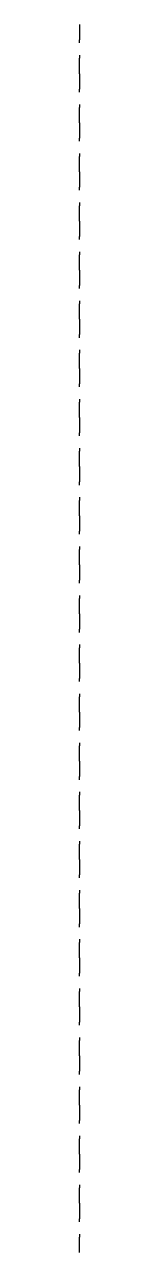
# Model space of a CAD drawing. Extents: x 0 to 0, y -20 to 20.
import ezdxf

# ---------------------------------------------------------------- set-up
doc = ezdxf.new("R2010")
doc.units = ezdxf.units.DM
doc.linetypes.add('DASHDOT', pattern=[1.5, 0.5, -0.5, 0, -0.5])
doc.layers.add('l_green', color=3, linetype='DASHDOT')

msp = doc.modelspace()

# ---------------------------------------------------------------- linework, layer by layer
at = {"layer": 'l_green', "extrusion": (1, 0, 0)}
msp.add_circle((0, 0), 20, dxfattribs=at)

doc.saveas('drawing.dxf')
